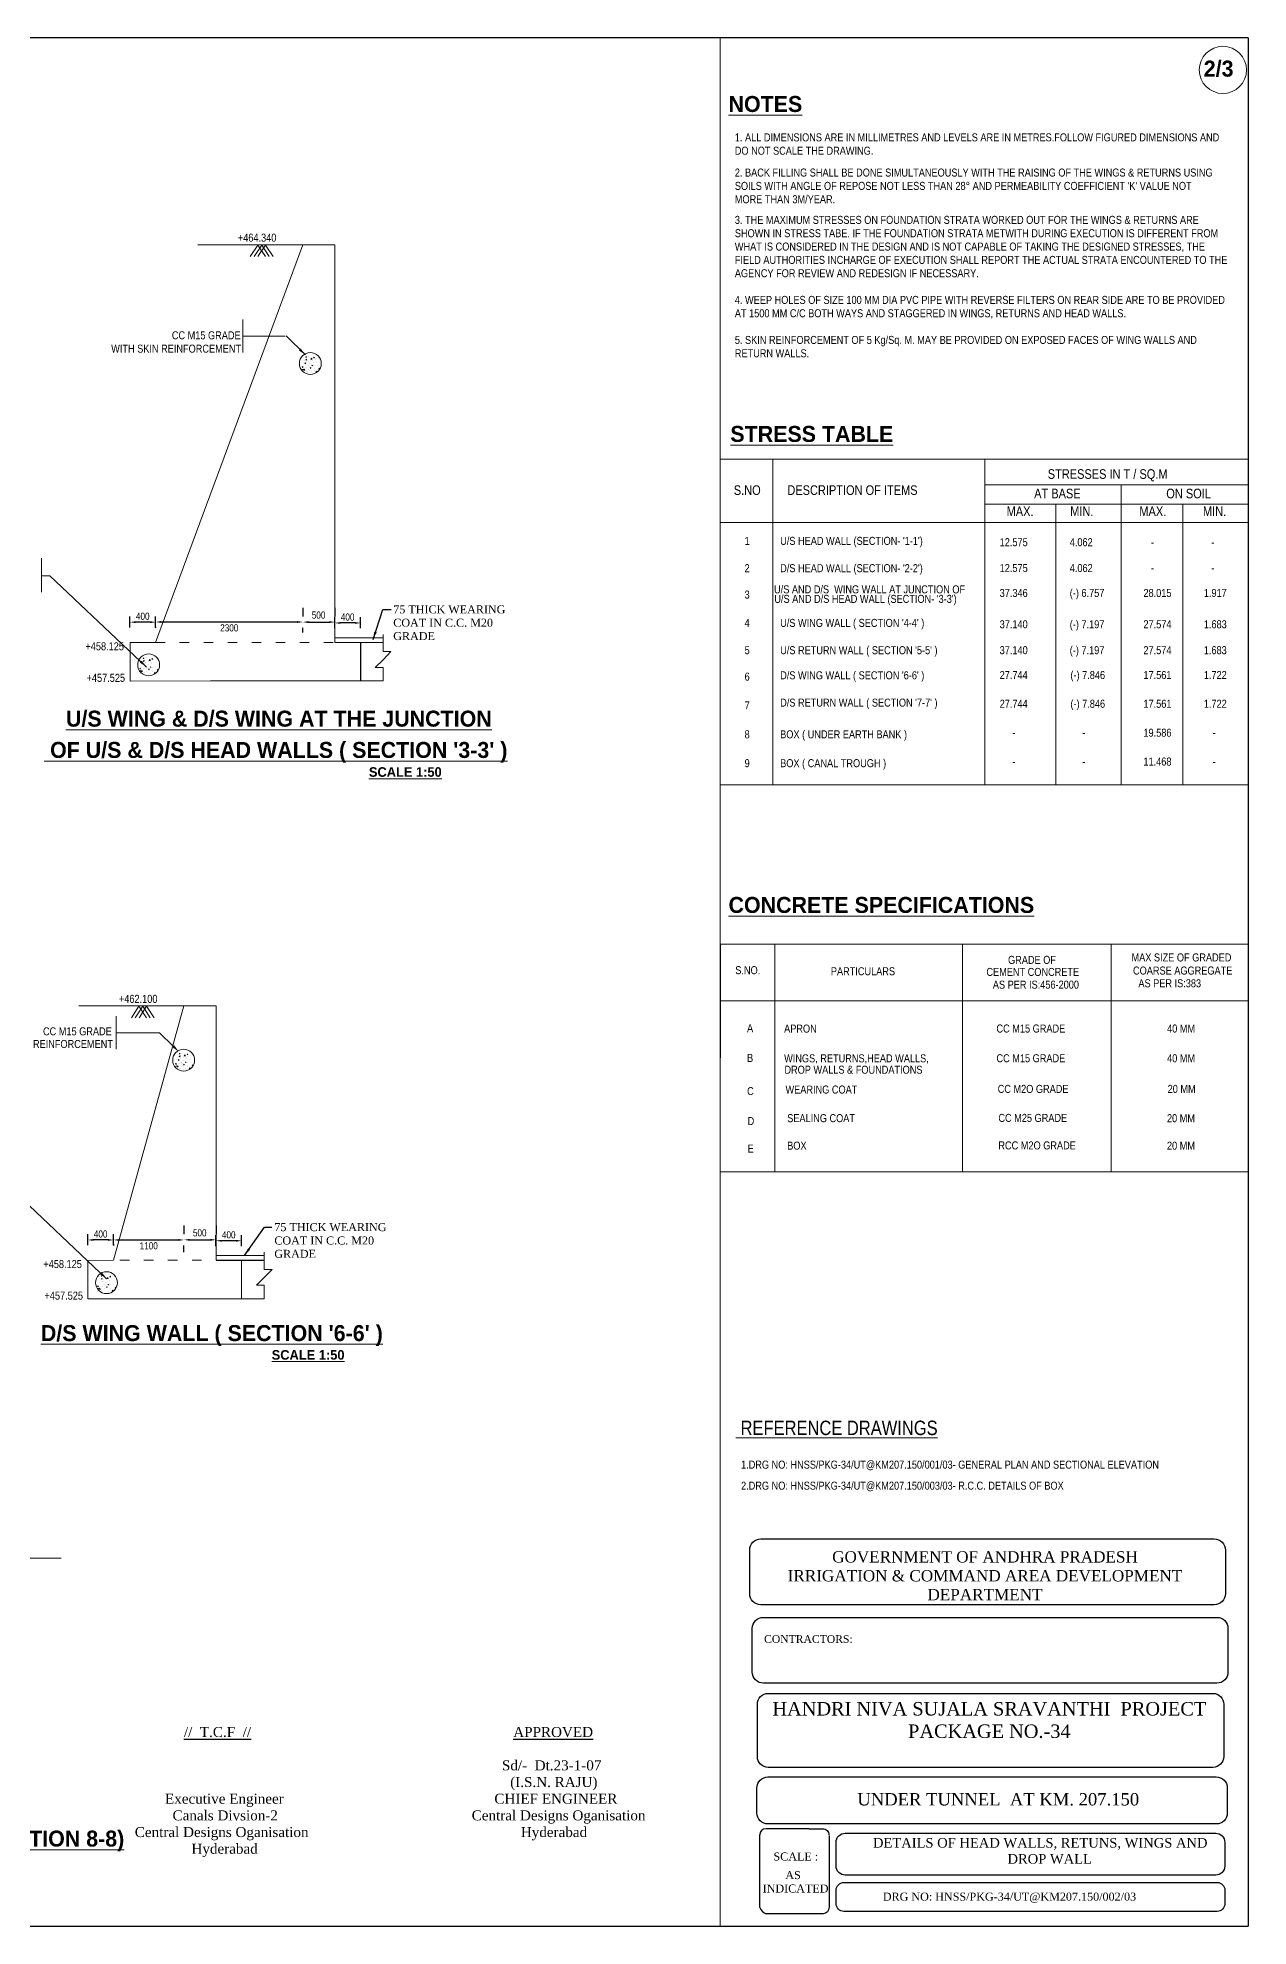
# Model space of a CAD drawing. Header units: millimetres. Extents: x 80 to 6436, y 46 to 1149.
# Drawn here: x 6058 to 6436, y 59 to 649 of the extents above; entities that cross this region are included whole.
import ezdxf

# ---------------------------------------------------------------- set-up
doc = ezdxf.new("R2010")
doc.units = ezdxf.units.MM
doc.linetypes.add('ACAD_ISO03W100', pattern=[30, 12, -18])
for name, color, linetype in [('MAIN', 7, 'Continuous'), ('SHEET', 3, 'Continuous'), ('STEEL', 5, 'Continuous'), ('TEXT_GENERAL', 4, 'Continuous')]:
    doc.layers.add(name, color=color, linetype=linetype)
doc.styles.add('ARIAL NARROW', font='ARIALN.TTF')
doc.styles.add('CITYBLUEPR', font='cityb___.ttf')
doc.styles.get("Standard").update_dxf_attribs({"font": 'times.ttf', "height": 2.5})
doc.styles.add('TNR_2.5', font='times.ttf', dxfattribs={"height": 2.5})
doc.dimstyles.new('ISO-25', dxfattribs={"dimtxt": 2.5, "dimasz": 2.5, "dimexe": 1.25, "dimexo": 0.625, "dimtad": 1, "dimlfac": 25, "dimtxsty": 'Standard', "dimcen": 2.5, "dimadec": 0, "dimazin": 0, "dimtfac": 1, "dimtmove": 0, "dimatfit": 3, "dimfxl": 1, "dimarcsym": 0})
doc.dimstyles.new('STANDARD$0', dxfattribs={"dimscale": 88.888889, "dimtxt": 0.02, "dimasz": 0.02, "dimexe": 0.1, "dimexo": 0.1, "dimgap": 0.09, "dimtad": 2, "dimtih": 1, "dimtoh": 1, "dimdec": 0, "dimzin": 1, "dimdsep": 46, "dimtxsty": 'Standard', "dimcen": 0.09, "dimadec": 0, "dimazin": 0, "dimtfac": 1, "dimtdec": 4, "dimtofl": 0, "dimtmove": 0, "dimatfit": 3, "dimfxl": 1, "dimtolj": 1, "dimtzin": 1, "dimarcsym": 0})
doc.dimstyles.new('STYLE_ESH', dxfattribs={"dimtxt": 2.5, "dimasz": 2.5, "dimexe": 1, "dimexo": 0.625, "dimtad": 0, "dimtih": 1, "dimtoh": 1, "dimdec": 0, "dimlfac": 100, "dimzin": 9, "dimdsep": 46, "dimtxsty": 'TNR_2.5', "dimcen": 2.5, "dimadec": 0, "dimazin": 2, "dimtfac": 1, "dimtdec": 0, "dimtofl": 0, "dimtmove": 2, "dimatfit": 3, "dimfxl": 1, "dimarcsym": 0})

# ---------------------------------------------------------------- blocks, each defined once
blk = doc.blocks.new('*D114')
at = {"layer": 'Defpoints', "color": 0, "transparency": 16777216}
for p in [(6094.83, 469.62), (6140.83, 467.89), (6140.83, 466.72)]:
    blk.add_point(p, dxfattribs=at)
at = {"layer": 'TEXT_GENERAL', "color": 0, "lineweight": -2, "transparency": 16777216}
for p, q in [((6096.6, 466.72), (6139.05, 466.72)), ((6094.83, 465.18), (6094.83, 464.94)), ((6140.83, 463.45), (6140.83, 464.94))]:
    blk.add_line(p, q, dxfattribs=at)
at = {"layer": 'TEXT_GENERAL', "color": 0, "transparency": 16777216}
for points in [[(6096.6, 467.02), (6096.6, 466.42), (6094.83, 466.72)], [(6139.05, 467.02), (6139.05, 466.42), (6140.83, 466.72)]]:
    blk.add_solid(points, dxfattribs=at)
at = {"layer": 'TEXT_GENERAL', "color": 0, "lineweight": 9, "transparency": 16777216, "insert": (6117.83, 464.87), "char_height": 2.222, "attachment_point": 5, "style": 'ARIAL NARROW'}
blk.add_mtext('\\A1;2300', dxfattribs=at)
blk = doc.blocks.new('*D111')
at = {"layer": 'Defpoints', "color": 0, "transparency": 16777216}
for p in [(6086.78, 466.66), (6086.78, 460.56), (6094.83, 460.56)]:
    blk.add_point(p, dxfattribs=at)
at = {"layer": 'TEXT_GENERAL', "color": 0, "lineweight": -2, "transparency": 16777216}
for p, q in [((6086.78, 465), (6086.78, 468.44)), ((6093.05, 466.66), (6088.56, 466.66)), ((6094.83, 465), (6094.83, 468.44))]:
    blk.add_line(p, q, dxfattribs=at)
at = {"layer": 'TEXT_GENERAL', "color": 0, "transparency": 16777216}
for points in [[(6088.56, 466.96), (6088.56, 466.37), (6086.78, 466.66)], [(6093.05, 466.96), (6093.05, 466.37), (6094.83, 466.66)]]:
    blk.add_solid(points, dxfattribs=at)
at = {"layer": 'TEXT_GENERAL', "color": 0, "lineweight": 9, "transparency": 16777216, "insert": (6090.8, 468.51), "char_height": 2.222, "attachment_point": 5, "style": 'ARIAL NARROW'}
blk.add_mtext('\\A1;400', dxfattribs=at)
blk = doc.blocks.new('*D112')
at = {"layer": 'Defpoints', "color": 0, "transparency": 16777216}
for p in [(6150.78, 466.41), (6150.78, 460.3), (6158.83, 460.3)]:
    blk.add_point(p, dxfattribs=at)
at = {"layer": 'TEXT_GENERAL', "color": 0, "lineweight": -2, "transparency": 16777216}
for p, q in [((6150.78, 464.74), (6150.78, 468.18)), ((6157.05, 466.41), (6152.56, 466.41)), ((6158.83, 464.74), (6158.83, 468.18))]:
    blk.add_line(p, q, dxfattribs=at)
at = {"layer": 'TEXT_GENERAL', "color": 0, "transparency": 16777216}
for points in [[(6152.56, 466.7), (6152.56, 466.11), (6150.78, 466.41)], [(6157.05, 466.7), (6157.05, 466.11), (6158.83, 466.41)]]:
    blk.add_solid(points, dxfattribs=at)
at = {"layer": 'TEXT_GENERAL', "color": 0, "lineweight": 9, "transparency": 16777216, "insert": (6154.8, 468.25), "char_height": 2.222, "attachment_point": 5, "style": 'ARIAL NARROW'}
blk.add_mtext('\\A1;400', dxfattribs=at)
blk = doc.blocks.new('*D113')
at = {"layer": 'Defpoints', "color": 0, "transparency": 16777216}
for p in [(6140.83, 466.69), (6150.83, 466.69), (6150.83, 466.69)]:
    blk.add_point(p, dxfattribs=at)
at = {"layer": 'TEXT_GENERAL', "color": 0, "lineweight": -2, "transparency": 16777216}
for p, q in [((6140.83, 471.14), (6140.83, 468.47)), ((6142.6, 466.69), (6149.05, 466.69)), ((6150.83, 471.14), (6150.83, 468.47))]:
    blk.add_line(p, q, dxfattribs=at)
at = {"layer": 'TEXT_GENERAL', "color": 0, "transparency": 16777216}
for points in [[(6142.6, 466.99), (6142.6, 466.39), (6140.83, 466.69)], [(6149.05, 466.99), (6149.05, 466.39), (6150.83, 466.69)]]:
    blk.add_solid(points, dxfattribs=at)
at = {"layer": 'TEXT_GENERAL', "color": 0, "lineweight": 9, "transparency": 16777216, "insert": (6145.73, 468.87), "char_height": 2.222, "attachment_point": 5, "style": 'ARIAL NARROW'}
blk.add_mtext('\\A1;500', dxfattribs=at)
blk = doc.blocks.new('*D115')
at = {"layer": 'Defpoints', "color": 0, "transparency": 16777216}
for p in [(6081.68, 276.74), (6103.68, 274.31), (6103.68, 273.65)]:
    blk.add_point(p, dxfattribs=at)
at = {"layer": 'TEXT_GENERAL', "color": 0, "lineweight": -2, "transparency": 16777216}
for p, q in [((6081.68, 272.29), (6081.68, 271.88)), ((6083.46, 273.65), (6101.91, 273.65)), ((6103.68, 269.86), (6103.68, 271.88))]:
    blk.add_line(p, q, dxfattribs=at)
at = {"layer": 'TEXT_GENERAL', "color": 0, "transparency": 16777216}
for points in [[(6083.46, 273.95), (6083.46, 273.36), (6081.68, 273.65)], [(6101.91, 273.95), (6101.91, 273.36), (6103.68, 273.65)]]:
    blk.add_solid(points, dxfattribs=at)
at = {"layer": 'TEXT_GENERAL', "color": 0, "lineweight": 9, "transparency": 16777216, "insert": (6092.68, 271.81), "char_height": 2.222, "attachment_point": 5, "style": 'ARIAL NARROW'}
blk.add_mtext('\\A1;1100', dxfattribs=at)
blk = doc.blocks.new('*D116')
at = {"layer": 'Defpoints', "color": 0, "transparency": 16777216}
for p in [(6073.63, 273.65), (6073.63, 267.55), (6081.68, 267.55)]:
    blk.add_point(p, dxfattribs=at)
at = {"layer": 'TEXT_GENERAL', "color": 0, "lineweight": -2, "transparency": 16777216}
for p, q in [((6073.63, 271.99), (6073.63, 275.43)), ((6079.91, 273.65), (6075.41, 273.65)), ((6081.68, 271.99), (6081.68, 275.43))]:
    blk.add_line(p, q, dxfattribs=at)
at = {"layer": 'TEXT_GENERAL', "color": 0, "transparency": 16777216}
for points in [[(6075.41, 273.95), (6075.41, 273.36), (6073.63, 273.65)], [(6079.91, 273.95), (6079.91, 273.36), (6081.68, 273.65)]]:
    blk.add_solid(points, dxfattribs=at)
at = {"layer": 'TEXT_GENERAL', "color": 0, "lineweight": 9, "transparency": 16777216, "insert": (6077.66, 275.5), "char_height": 2.222, "attachment_point": 5, "style": 'ARIAL NARROW'}
blk.add_mtext('\\A1;400', dxfattribs=at)
blk = doc.blocks.new('*D117')
at = {"layer": 'Defpoints', "color": 0, "transparency": 16777216}
for p in [(6113.63, 273.4), (6113.63, 267.29), (6121.68, 267.29)]:
    blk.add_point(p, dxfattribs=at)
at = {"layer": 'TEXT_GENERAL', "color": 0, "lineweight": -2, "transparency": 16777216}
for p, q in [((6113.63, 271.74), (6113.63, 275.18)), ((6119.91, 273.4), (6115.41, 273.4)), ((6121.68, 271.74), (6121.68, 275.18))]:
    blk.add_line(p, q, dxfattribs=at)
at = {"layer": 'TEXT_GENERAL', "color": 0, "transparency": 16777216}
for points in [[(6115.41, 273.69), (6115.41, 273.1), (6113.63, 273.4)], [(6119.91, 273.69), (6119.91, 273.1), (6121.68, 273.4)]]:
    blk.add_solid(points, dxfattribs=at)
at = {"layer": 'TEXT_GENERAL', "color": 0, "lineweight": 9, "transparency": 16777216, "insert": (6117.66, 275.24), "char_height": 2.222, "attachment_point": 5, "style": 'ARIAL NARROW'}
blk.add_mtext('\\A1;400', dxfattribs=at)
blk = doc.blocks.new('*D118')
at = {"layer": 'Defpoints', "color": 0, "transparency": 16777216}
for p in [(6103.68, 273.68), (6113.68, 273.68), (6113.68, 273.68)]:
    blk.add_point(p, dxfattribs=at)
at = {"layer": 'TEXT_GENERAL', "color": 0, "lineweight": -2, "transparency": 16777216}
for p, q in [((6103.68, 278.13), (6103.68, 275.46)), ((6113.68, 278.13), (6113.68, 275.46)), ((6105.46, 273.68), (6111.91, 273.68))]:
    blk.add_line(p, q, dxfattribs=at)
at = {"layer": 'TEXT_GENERAL', "color": 0, "transparency": 16777216}
for points in [[(6105.46, 273.98), (6105.46, 273.39), (6103.68, 273.68)], [(6111.91, 273.98), (6111.91, 273.39), (6113.68, 273.68)]]:
    blk.add_solid(points, dxfattribs=at)
at = {"layer": 'TEXT_GENERAL', "color": 0, "lineweight": 9, "transparency": 16777216, "insert": (6108.59, 275.86), "char_height": 2.222, "attachment_point": 5, "style": 'ARIAL NARROW'}
blk.add_mtext('\\A1;500', dxfattribs=at)

msp = doc.modelspace()

# ---------------------------------------------------------------- linework, layer by layer
for p, q in [((6436.087, 649.243), (5546.087, 649.243)), ((6436.087, 649.243), (6436.087, 59.243)), ((6158.827, 460.3), (6158.827, 448.301)), ((6113.683, 267.291), (6128.739, 267.291)), ((6305.2, 87.548), (6305.2, 65.139)), ((5546.087, 59.243), (6436.087, 59.243))]:
    msp.add_line(p, q)
at = {"color": 7}
for p, q in [((6298.916, 89.689), (6285.476, 89.689)), ((6283.544, 65.078), (6283.544, 87.757)), ((6303.358, 63.114), (6285.476, 63.114))]:
    msp.add_line(p, q, dxfattribs=at)
for points in [[(6283.837, 180.249), (6425.474, 180.249, -0.4142136), (6428.939, 176.785), (6428.939, 163.161, -0.4142136), (6425.474, 159.697), (6283.837, 159.697, -0.4142136), (6280.373, 163.161), (6280.373, 176.785, -0.4142136)], [(6284.658, 155.729), (6426.295, 155.729, -0.4142136), (6429.759, 152.265), (6429.759, 138.641, -0.4142136), (6426.295, 135.177), (6284.658, 135.177, -0.4142136), (6281.194, 138.641), (6281.194, 152.265, -0.4142136)], [(6286.17, 131.969), (6425.065, 131.969, -0.4142136), (6428.462, 128.572), (6428.462, 112.235, -0.4142136), (6425.065, 108.838), (6286.17, 108.838, -0.4142136), (6282.773, 112.235), (6282.773, 128.572, -0.4142136)], [(6286.06, 105.913), (6426.112, 105.913, -0.4142136), (6429.538, 102.487), (6429.538, 94.609, -0.4142136), (6426.112, 91.184), (6286.06, 91.184, -0.4142136), (6282.635, 94.609), (6282.635, 102.487, -0.4142136)], [(6310.202, 88.283), (6425.948, 88.283, -0.4142136), (6428.779, 85.452), (6428.779, 78.04, -0.4142136), (6425.948, 75.209), (6310.202, 75.209, -0.4142136), (6307.372, 78.04), (6307.372, 85.452, -0.4142136)], [(6309.791, 72.924), (6426.386, 72.924, -0.4142136), (6428.792, 70.518), (6428.792, 66.285, -0.4142136), (6426.386, 63.879), (6309.791, 63.879, -0.4142136), (6307.385, 66.285), (6307.385, 70.518, -0.4142136)]]:
    msp.add_lwpolyline(points, format="xyb", close=True)
for points in [[(6298.916, 89.689), (6303.2, 89.689, -0.4142136), (6305.132, 87.757)], [(6305.199, 65.154, -0.3681401), (6303.302, 63.107)]]:
    msp.add_lwpolyline(points, format="xyb", dxfattribs=at)
for centre, radius, start, end in [((6285.476, 87.757), 1.932, 90, 180), ((6286.686, 66.287), 3.367, 200.315741, 249.766295)]:
    msp.add_arc(centre, radius, start, end, dxfattribs=at)
at = {"layer": 'MAIN', "color": 0, "linetype": 'Continuous', "lineweight": 9}
for p, q in [((6271.19, 517.559), (6271.19, 415.846)), ((6287.593, 517.559), (6287.593, 415.846)), ((6353.775, 517.559), (6353.775, 415.846)), ((6436.087, 517.559), (6436.087, 415.846)), ((6396.408, 509.62), (6396.408, 415.846)), ((6376.044, 503.534), (6376.044, 415.846)), ((6415.712, 503.534), (6415.712, 415.846))]:
    msp.add_line(p, q, dxfattribs=at)
at = {"layer": 'MAIN', "color": 0, "lineweight": 9}
for p, q in [((6271.19, 517.559), (6436.087, 517.559)), ((6353.775, 509.62), (6436.087, 509.62)), ((6353.775, 503.534), (6436.087, 503.534)), ((6271.19, 497.768), (6436.087, 497.768)), ((6271.19, 415.846), (6436.087, 415.846))]:
    msp.add_line(p, q, dxfattribs=at)
at = {"layer": 'STEEL', "color": 0, "lineweight": 9}
msp.add_circle((6428.172, 639.197), 7.372, dxfattribs=at)
at = {"layer": 'TEXT_GENERAL', "color": 0, "lineweight": 9}
for p, q in [((6271.19, 59.243), (6271.19, 649.243)), ((6094.827, 460.3), (6140.827, 584.6)), ((6150.829, 584.6), (6107.99, 584.6)), ((6150.829, 584.6), (6107.99, 584.6)), ((6126.75, 584.483), (6124.397, 580.878)), ((6126.75, 584.473), (6124.397, 580.869)), ((6127.944, 584.483), (6125.591, 580.878)), ((6127.944, 584.473), (6125.591, 580.869)), ((6126.75, 584.483), (6129.102, 580.878)), ((6126.75, 584.473), (6129.102, 580.869)), ((6129.138, 584.473), (6126.785, 580.869)), ((6127.944, 584.483), (6130.297, 580.878)), ((6127.944, 584.473), (6130.297, 580.869)), ((6136.871, 584.6), (6128.871, 584.582)), ((6129.138, 584.483), (6131.491, 580.878)), ((6129.138, 584.473), (6131.491, 580.869)), ((6150.827, 584.6), (6150.827, 460.3)), ((6122.091, 561.191), (6122.091, 550.943)), ((6122.091, 556.067), (6135.281, 556.067)), ((6141.705, 549.505), (6141.933, 549.485)), ((6141.707, 549.505), (6141.832, 549.654)), ((6141.729, 548.697), (6141.996, 548.8)), ((6141.935, 549.479), (6141.903, 549.654)), ((6141.919, 548.569), (6141.996, 548.8)), ((6142.03, 549.613), (6142.03, 549.613)), ((6142.498, 549.642), (6142.498, 549.642)), ((6143.183, 548.741), (6143.183, 548.741)), ((6143.283, 548.806), (6143.579, 549.115)), ((6143.284, 548.804), (6143.622, 548.751)), ((6143.622, 548.753), (6143.58, 549.114)), ((6144.176, 549.266), (6144.404, 549.246)), ((6144.177, 549.266), (6144.361, 549.485)), ((6144.405, 549.24), (6144.361, 549.479)), ((6145.139, 549.009), (6145.139, 549.009)), ((6140.608, 546.285), (6140.835, 546.265)), ((6140.609, 546.285), (6140.793, 546.504)), ((6140.641, 545.65), (6140.831, 545.522)), ((6140.642, 545.651), (6140.908, 545.753)), ((6140.717, 545.243), (6140.717, 545.243)), ((6140.728, 544.851), (6140.728, 544.851)), ((6140.763, 546.511), (6140.763, 546.511)), ((6140.777, 546.228), (6140.777, 546.228)), ((6140.837, 546.259), (6140.793, 546.498)), ((6140.831, 545.523), (6140.908, 545.753)), ((6141.048, 545.434), (6141.345, 545.743)), ((6141.049, 545.431), (6141.388, 545.379)), ((6141.387, 545.381), (6141.345, 545.742)), ((6141.434, 547.444), (6141.661, 547.424)), ((6141.435, 547.444), (6141.619, 547.663)), ((6141.466, 548.455), (6141.466, 548.455)), ((6141.589, 547.67), (6141.589, 547.67)), ((6141.603, 547.386), (6141.603, 547.386)), ((6141.663, 547.418), (6141.619, 547.657)), ((6141.729, 548.697), (6141.918, 548.569)), ((6141.73, 546.354), (6141.73, 546.354)), ((6141.854, 544.953), (6141.854, 544.953)), ((6141.994, 547.927), (6141.994, 547.927)), ((6142.053, 547.952), (6142.053, 547.952)), ((6142.096, 546.33), (6142.096, 546.33)), ((6142.171, 545.041), (6142.171, 545.041)), ((6142.274, 548.337), (6142.274, 548.337)), ((6142.334, 546.9), (6142.334, 546.9)), ((6142.433, 545.529), (6142.433, 545.529)), ((6142.48, 546.797), (6142.48, 546.797)), ((6142.857, 547.441), (6142.857, 547.441)), ((6142.911, 546.544), (6142.911, 546.544)), ((6143.078, 546.046), (6143.306, 546.026)), ((6143.08, 546.046), (6143.264, 546.265)), ((6143.137, 547.472), (6143.137, 547.472)), ((6143.228, 548.463), (6143.228, 548.463)), ((6143.308, 546.02), (6143.264, 546.259)), ((6143.58, 546.879), (6143.77, 546.751)), ((6143.581, 546.88), (6143.667, 546.913)), ((6143.626, 544.867), (6143.626, 544.867)), ((6143.77, 546.752), (6143.824, 546.913)), ((6143.953, 548.308), (6143.953, 548.308)), ((6144.056, 546.711), (6144.056, 546.711)), ((6144.087, 547.867), (6144.087, 547.867)), ((6144.315, 545.358), (6144.315, 545.358)), ((6144.368, 546.814), (6144.368, 546.814)), ((6144.39, 545.797), (6144.39, 545.797)), ((6144.671, 548.653), (6144.671, 548.653)), ((6144.852, 544.803), (6145.149, 545.113)), ((6144.853, 544.801), (6145.192, 544.748)), ((6145.093, 547.741), (6145.093, 547.741)), ((6145.191, 544.75), (6145.149, 545.112)), ((6145.269, 545.483), (6145.269, 545.483)), ((6145.317, 546.86), (6145.317, 546.86)), ((6145.811, 545.807), (6146.039, 545.787)), ((6145.813, 545.807), (6145.997, 546.026)), ((6059.163, 486.685), (6059.163, 475.985)), ((6059.133, 481.152), (6061.827, 481.152)), ((6086.827, 460.3), (6086.827, 448.274)), ((6094.827, 460.3), (6086.827, 460.282)), ((6165.882, 461.8), (6150.827, 461.8)), ((6165.882, 460.3), (6150.827, 460.3)), ((6165.882, 462.834), (6165.882, 457.48)), ((6090.941, 455.343), (6091.168, 455.323)), ((6090.942, 455.344), (6091.067, 455.493)), ((6090.964, 454.535), (6091.154, 454.408)), ((6090.965, 454.536), (6091.231, 454.638)), ((6091.17, 455.318), (6091.138, 455.493)), ((6091.154, 454.408), (6091.231, 454.638)), ((6091.996, 455.48), (6091.996, 455.48)), ((6092.681, 454.579), (6092.681, 454.579)), ((6092.726, 454.301), (6092.726, 454.301)), ((6092.78, 454.645), (6093.077, 454.954)), ((6092.781, 454.642), (6093.12, 454.59)), ((6093.119, 454.591), (6093.077, 454.953)), ((6093.673, 455.104), (6093.901, 455.084)), ((6093.675, 455.104), (6093.859, 455.323)), ((6093.903, 455.079), (6093.859, 455.317)), ((6163.444, 452.51), (6165.888, 454.932)), ((6165.882, 457.48), (6168.333, 457.48)), ((6168.333, 457.48), (6165.888, 454.932)), ((6089.843, 452.124), (6090.071, 452.104)), ((6089.845, 452.124), (6090.029, 452.343)), ((6089.877, 451.489), (6090.144, 451.592)), ((6089.877, 451.489), (6090.066, 451.361)), ((6089.952, 451.082), (6089.952, 451.082)), ((6089.964, 450.69), (6089.964, 450.69)), ((6089.998, 452.35), (6089.998, 452.35)), ((6090.012, 452.067), (6090.012, 452.067)), ((6090.073, 452.098), (6090.029, 452.337)), ((6090.067, 451.361), (6090.144, 451.592)), ((6090.283, 451.273), (6090.58, 451.582)), ((6090.284, 451.27), (6090.623, 451.218)), ((6090.623, 451.219), (6090.58, 451.581)), ((6090.702, 454.294), (6090.702, 454.294)), ((6090.966, 452.192), (6090.966, 452.192)), ((6091.089, 450.792), (6091.089, 450.792)), ((6091.229, 453.766), (6091.229, 453.766)), ((6091.332, 452.168), (6091.332, 452.168)), ((6091.407, 450.88), (6091.407, 450.88)), ((6091.551, 453.791), (6091.551, 453.791)), ((6091.772, 454.176), (6091.772, 454.176)), ((6091.831, 452.739), (6091.831, 452.739)), ((6091.931, 451.367), (6091.931, 451.367)), ((6091.977, 452.636), (6091.977, 452.636)), ((6092.354, 453.279), (6092.354, 453.279)), ((6092.409, 452.382), (6092.409, 452.382)), ((6092.576, 451.885), (6092.804, 451.865)), ((6092.578, 451.885), (6092.761, 452.104)), ((6092.634, 453.311), (6092.634, 453.311)), ((6092.806, 451.859), (6092.762, 452.098)), ((6093.078, 452.718), (6093.164, 452.751)), ((6093.078, 452.718), (6093.267, 452.59)), ((6093.123, 450.706), (6093.123, 450.706)), ((6093.268, 452.59), (6093.322, 452.751)), ((6093.451, 454.147), (6093.451, 454.147)), ((6093.554, 452.55), (6093.554, 452.55)), ((6093.585, 453.705), (6093.585, 453.705)), ((6093.813, 451.196), (6093.813, 451.196)), ((6093.865, 452.653), (6093.865, 452.653)), ((6093.887, 451.636), (6093.887, 451.636)), ((6094.35, 450.642), (6094.646, 450.951)), ((6094.35, 450.639), (6094.689, 450.587)), ((6094.689, 450.589), (6094.647, 450.95)), ((6094.767, 451.322), (6094.767, 451.322)), ((6094.815, 452.699), (6094.815, 452.699)), ((6095.309, 451.646), (6095.536, 451.626)), ((6095.31, 451.646), (6095.494, 451.865)), ((6095.538, 451.62), (6095.494, 451.859)), ((6095.573, 453.305), (6095.573, 453.305)), ((6095.812, 451.88), (6095.812, 451.88)), ((6095.899, 452.567), (6095.899, 452.567)), ((6165.882, 452.51), (6163.444, 452.51)), ((6165.882, 448.301), (6165.882, 452.51)), ((6086.827, 448.274), (6165.882, 448.301)), ((6150.827, 448.301), (6111.922, 448.301)), ((6165.882, 448.301), (6150.827, 448.301)), ((6165.882, 448.301), (6150.827, 448.301)), ((6288.25, 366.11), (6288.227, 294.977)), ((6346.874, 366.11), (6346.852, 294.977)), ((6393.269, 366.11), (6393.247, 294.934)), ((6271.488, 348.355), (6436.087, 348.355)), ((6113.683, 346.791), (6070.844, 346.791)), ((6113.683, 346.791), (6070.844, 346.791)), ((6081.683, 267.291), (6103.683, 346.791)), ((6082.545, 343.521), (6082.545, 333.273)), ((6089.604, 346.674), (6087.251, 343.069)), ((6089.604, 346.665), (6087.251, 343.06)), ((6090.798, 346.674), (6088.445, 343.069)), ((6090.798, 346.665), (6088.445, 343.06)), ((6089.604, 346.674), (6091.956, 343.069)), ((6089.604, 346.665), (6091.956, 343.06)), ((6091.992, 346.665), (6089.639, 343.06)), ((6090.798, 346.674), (6093.151, 343.069)), ((6090.798, 346.665), (6093.151, 343.06)), ((6091.992, 346.674), (6094.345, 343.069)), ((6091.992, 346.665), (6094.345, 343.06)), ((6113.683, 346.791), (6113.683, 267.291)), ((6101.92, 330.785), (6101.92, 330.785)), ((6102.159, 331.835), (6102.387, 331.815)), ((6102.161, 331.835), (6102.286, 331.984)), ((6102.183, 331.027), (6102.45, 331.13)), ((6102.183, 331.027), (6102.372, 330.899)), ((6102.389, 331.809), (6102.356, 331.984)), ((6102.372, 330.899), (6102.45, 331.129)), ((6102.484, 331.943), (6102.484, 331.943)), ((6102.728, 330.667), (6102.728, 330.667)), ((6102.952, 331.971), (6102.952, 331.971)), ((6103.637, 331.071), (6103.637, 331.071)), ((6103.682, 330.793), (6103.682, 330.793)), ((6103.736, 331.136), (6104.033, 331.445)), ((6103.737, 331.133), (6104.076, 331.081)), ((6104.076, 331.082), (6104.033, 331.444)), ((6104.407, 330.638), (6104.407, 330.638)), ((6104.63, 331.595), (6104.857, 331.576)), ((6104.631, 331.596), (6104.815, 331.815)), ((6104.859, 331.57), (6104.815, 331.809)), ((6105.125, 330.983), (6105.125, 330.983)), ((6105.593, 331.339), (6105.593, 331.339)), ((6101.062, 328.615), (6101.289, 328.595)), ((6101.063, 328.615), (6101.247, 328.834)), ((6101.095, 327.981), (6101.362, 328.083)), ((6101.095, 327.98), (6101.285, 327.852)), ((6101.17, 327.573), (6101.17, 327.573)), ((6101.182, 327.181), (6101.182, 327.181)), ((6101.217, 328.841), (6101.217, 328.841)), ((6101.23, 328.558), (6101.23, 328.558)), ((6101.291, 328.589), (6101.247, 328.828)), ((6101.285, 327.852), (6101.362, 328.083)), ((6101.502, 327.764), (6101.799, 328.073)), ((6101.503, 327.761), (6101.842, 327.709)), ((6101.841, 327.71), (6101.799, 328.072)), ((6101.887, 329.773), (6102.115, 329.753)), ((6101.889, 329.774), (6102.073, 329.992)), ((6102.043, 330), (6102.043, 330)), ((6102.056, 329.716), (6102.056, 329.716)), ((6102.117, 329.748), (6102.073, 329.986)), ((6102.184, 328.683), (6102.184, 328.683)), ((6102.308, 327.283), (6102.308, 327.283)), ((6102.447, 330.257), (6102.447, 330.257)), ((6102.507, 330.282), (6102.507, 330.282)), ((6102.55, 328.659), (6102.55, 328.659)), ((6102.625, 327.371), (6102.625, 327.371)), ((6102.788, 329.23), (6102.788, 329.23)), ((6102.887, 327.859), (6102.887, 327.859)), ((6102.933, 329.127), (6102.933, 329.127)), ((6103.31, 329.771), (6103.31, 329.771)), ((6103.365, 328.873), (6103.365, 328.873)), ((6103.532, 328.376), (6103.76, 328.356)), ((6103.534, 328.376), (6103.718, 328.595)), ((6103.591, 329.802), (6103.591, 329.802)), ((6103.762, 328.35), (6103.718, 328.589)), ((6104.034, 329.209), (6104.12, 329.242)), ((6104.034, 329.209), (6104.224, 329.081)), ((6104.08, 327.197), (6104.08, 327.197)), ((6104.224, 329.081), (6104.278, 329.242)), ((6104.51, 329.041), (6104.51, 329.041)), ((6104.541, 330.196), (6104.541, 330.196)), ((6104.769, 327.688), (6104.769, 327.688)), ((6104.821, 329.144), (6104.821, 329.144)), ((6104.843, 328.127), (6104.843, 328.127)), ((6105.306, 327.133), (6105.603, 327.442)), ((6105.307, 327.131), (6105.646, 327.078)), ((6105.547, 330.07), (6105.547, 330.07)), ((6105.645, 327.08), (6105.603, 327.442)), ((6105.723, 327.813), (6105.723, 327.813)), ((6105.771, 329.19), (6105.771, 329.19)), ((6106.265, 328.137), (6106.493, 328.117)), ((6106.267, 328.137), (6106.45, 328.356)), ((6081.683, 267.291), (6073.683, 267.273)), ((6073.683, 267.291), (6073.683, 255.273)), ((6128.739, 268.79), (6113.683, 268.79)), ((6121.683, 267.291), (6121.683, 255.29)), ((6128.739, 269.824), (6128.739, 264.47)), ((6077.559, 261.285), (6077.559, 261.285)), ((6077.797, 262.335), (6078.025, 262.315)), ((6077.799, 262.335), (6077.924, 262.484)), ((6077.821, 261.527), (6078.088, 261.63)), ((6077.821, 261.527), (6078.011, 261.399)), ((6078.027, 262.309), (6077.995, 262.484)), ((6078.011, 261.399), (6078.088, 261.63)), ((6078.086, 260.757), (6078.086, 260.757)), ((6078.408, 260.783), (6078.408, 260.783)), ((6078.629, 261.167), (6078.629, 261.167)), ((6078.688, 259.73), (6078.688, 259.73)), ((6078.834, 259.627), (6078.834, 259.627)), ((6078.853, 262.472), (6078.853, 262.472)), ((6079.211, 260.271), (6079.211, 260.271)), ((6079.491, 260.302), (6079.491, 260.302)), ((6079.537, 261.571), (6079.537, 261.571)), ((6079.583, 261.293), (6079.583, 261.293)), ((6079.637, 261.636), (6079.934, 261.945)), ((6079.638, 261.634), (6079.977, 261.581)), ((6079.976, 261.583), (6079.934, 261.944)), ((6079.935, 259.71), (6080.021, 259.743)), ((6079.935, 259.709), (6080.124, 259.581)), ((6080.125, 259.582), (6080.179, 259.743)), ((6080.308, 261.138), (6080.308, 261.138)), ((6080.441, 260.697), (6080.441, 260.697)), ((6080.53, 262.096), (6080.758, 262.076)), ((6080.532, 262.096), (6080.715, 262.315)), ((6080.76, 262.07), (6080.716, 262.309)), ((6080.722, 259.644), (6080.722, 259.644)), ((6081.672, 259.69), (6081.672, 259.69)), ((6082.429, 260.297), (6082.429, 260.297)), ((6126.301, 259.5), (6128.745, 261.921)), ((6128.739, 264.47), (6131.189, 264.47)), ((6131.189, 264.47), (6128.745, 261.921)), ((6073.683, 255.273), (6128.739, 255.293)), ((6076.7, 259.115), (6076.928, 259.095)), ((6076.702, 259.115), (6076.885, 259.334)), ((6076.733, 258.48), (6076.923, 258.352)), ((6076.734, 258.481), (6077.001, 258.583)), ((6076.809, 258.073), (6076.809, 258.073)), ((6076.82, 257.681), (6076.82, 257.681)), ((6076.855, 259.341), (6076.855, 259.341)), ((6076.869, 259.058), (6076.869, 259.058)), ((6076.93, 259.089), (6076.886, 259.328)), ((6076.923, 258.353), (6077.001, 258.583)), ((6077.14, 258.264), (6077.437, 258.573)), ((6077.141, 258.261), (6077.48, 258.209)), ((6077.479, 258.211), (6077.437, 258.572)), ((6077.823, 259.184), (6077.823, 259.184)), ((6077.946, 257.783), (6077.946, 257.783)), ((6078.188, 259.16), (6078.188, 259.16)), ((6078.263, 257.871), (6078.263, 257.871)), ((6078.788, 258.359), (6078.788, 258.359)), ((6079.266, 259.374), (6079.266, 259.374)), ((6079.433, 258.876), (6079.66, 258.856)), ((6079.434, 258.876), (6079.618, 259.095)), ((6079.662, 258.85), (6079.618, 259.089)), ((6079.98, 257.697), (6079.98, 257.697)), ((6080.41, 259.541), (6080.41, 259.541)), ((6080.669, 258.188), (6080.669, 258.188)), ((6080.744, 258.627), (6080.744, 258.627)), ((6081.206, 257.633), (6081.503, 257.943)), ((6081.207, 257.631), (6081.546, 257.578)), ((6081.545, 257.58), (6081.503, 257.942)), ((6081.623, 258.313), (6081.623, 258.313)), ((6082.165, 258.637), (6082.393, 258.617)), ((6082.167, 258.637), (6082.351, 258.856)), ((6082.395, 258.611), (6082.351, 258.85)), ((6082.668, 258.871), (6082.668, 258.871)), ((6082.756, 259.558), (6082.756, 259.558)), ((6128.739, 259.5), (6126.301, 259.5)), ((6128.739, 255.291), (6128.739, 259.5)), ((6027.869, 174.23), (6065.289, 174.23))]:
    msp.add_line(p, q, dxfattribs=at)
at = {"layer": 'TEXT_GENERAL', "color": 0, "linetype": 'ACAD_ISO03W100', "lineweight": 9, "ltscale": 0.25}
for p, q in [((6094.827, 460.3), (6150.827, 460.3)), ((6158.827, 460.3), (6158.827, 448.283)), ((6083.683, 346.791), (6113.683, 346.791)), ((6083.683, 346.791), (6113.683, 346.791)), ((6083.683, 346.791), (6113.683, 346.791)), ((6083.683, 267.291), (6113.683, 267.291))]:
    msp.add_line(p, q, dxfattribs=at)
at = {"layer": 'TEXT_GENERAL', "color": 0, "lineweight": 9}
msp.add_lwpolyline([(6271.19, 294.934), (6436.065, 294.934), (6436.087, 366.11), (6271.212, 366.11)], close=True, dxfattribs=at)
msp.add_lwpolyline([(6100.279, 334.228), (6096.066, 338.397), (6082.545, 338.397)], dxfattribs=at)
for centre in [(6143.137, 547.472), (6092.634, 453.311), (6103.591, 329.802), (6079.491, 260.302)]:
    msp.add_circle(centre, 3.419, dxfattribs=at)
msp.add_solid([(6100.572, 334.524), (6102.056, 332.47), (6099.986, 333.932)], dxfattribs=at)

# ---------------------------------------------------------------- texts
for s, height, p in [('UNDER TUNNEL  AT KM. 207.150', 3.85, (6313.991, 96.977)), ('INDICATED', 2.5, (6284.432, 69.779)), ('AS ', 2.5, (6291.503, 73.972)), ('DRG NO: HNSS/PKG-34/UT@KM207.150/002/03', 2.5, (6321.965, 67.24))]:
    msp.add_text(s, height=height).set_placement(p)
at = {"char_height": 2.5, "width": 42.77778, "attachment_point": 1, "style": 'TNR_2.5'}
for insert in [(6169.045, 471.911), (6131.902, 278.903)]:
    msp.add_mtext('75 THICK WEARING COAT IN C.C. M20 GRADE', dxfattribs=dict(at, insert=insert))
for s, insert, char_height, width, attachment_point in [('HANDRI NIVA SUJALA SRAVANTHI  PROJECT\\PPACKAGE NO.-34', (6355.233, 129.279), 4.2, 151.5, 2), ('                             {\\L//  T.C.F  //}\\P                       \\P\\P\\P                        Executive Engineer\\P                          Canals Divsion-2\\P                Central Designs Oganisation\\P                               Hyderabad', (6069.432, 121.487), 3.125, 212.5, 1), ('                           {\\LAPPROVED}\\P\\P                        Sd/-  Dt.23-1-07\\P^I^I     (I.S.N. RAJU)\\P                      CHIEF ENGINEER\\P                Central Designs Oganisation\\P                             Hyderabad', (6174.667, 121.487), 3.125, 212.5, 1), ('SCALE :', (6287.812, 82.275), 2.5, 25.272, 1)]:
    msp.add_mtext(s, dxfattribs=dict(insert=insert, char_height=char_height, width=width, attachment_point=attachment_point))
at = {"layer": 'MAIN', "color": 0, "lineweight": 9, "style": 'ARIAL NARROW'}
for s, height, p in [('       STRESSES IN T / SQ.M', 3, (6366.783, 511.447)), ('S.NO', 3, (6275.411, 506.419)), ('DESCRIPTION OF ITEMS', 3, (6292.141, 506.419)), ('         AT BASE                            ON SOIL', 3, (6360.624, 505.361)), ('MAX.            MIN.               MAX.            MIN.', 3, (6360.624, 499.804)), ('1', 2.5, (6278.787, 490.817)), ("U/S HEAD WALL (SECTION- '1-1')", 2.5, (6289.899, 490.817)), ('12.575', 2.5, (6358.451, 490.392)), ('4.062', 2.5, (6380.34, 490.392)), ('-', 2.5, (6405.681, 490.392)), ('-', 2.5, (6424.539, 490.392)), ('2', 2.5, (6278.787, 482.283)), ("D/S HEAD WALL (SECTION- '2-2')", 2.5, (6289.899, 482.283)), ('12.575', 2.5, (6358.451, 482.325)), ('4.062', 2.5, (6380.34, 482.325)), ('U/S AND D/S  WING WALL AT JUNCTION OF', 2.5, (6287.988, 475.662)), ('-', 2.5, (6405.681, 482.325)), ('-', 2.5, (6424.539, 482.325)), ('3', 2.5, (6278.787, 474.029)), ("U/S AND D/S HEAD WALL (SECTION- '3-3')", 2.5, (6288.073, 472.69)), ('37.346', 2.5, (6358.451, 474.539)), ('(-) 6.757', 2.5, (6380.34, 474.539)), ('28.015', 2.5, (6403.357, 474.539)), ('1.917', 2.5, (6422.215, 474.539)), ('4', 2.5, (6278.787, 465.185)), ("U/S WING WALL ( SECTION '4-4' )", 2.5, (6289.899, 465.185)), ('37.140', 2.5, (6358.451, 464.759)), ('(-) 7.197', 2.5, (6380.34, 464.759)), ('27.574', 2.5, (6403.357, 464.759)), ('1.683', 2.5, (6422.215, 464.759)), ('5', 2.5, (6278.787, 456.65)), ("U/S RETURN WALL ( SECTION '5-5' )", 2.5, (6289.899, 456.65)), ('37.140', 2.5, (6358.451, 456.665)), ('(-) 7.197', 2.5, (6380.34, 456.665)), ('27.574', 2.5, (6403.357, 456.665)), ('1.683', 2.5, (6422.215, 456.665)), ('6', 2.5, (6278.787, 448.397)), ("D/S WING WALL ( SECTION '6-6' )", 2.5, (6289.899, 448.815)), ('27.744', 2.5, (6358.451, 448.906)), ('(-) 7.846', 2.5, (6380.558, 448.906)), ('17.561', 2.5, (6403.357, 448.906)), ('1.722', 2.5, (6422.215, 448.906)), ("D/S RETURN WALL ( SECTION '7-7' )", 2.5, (6289.899, 440.28)), ('(-) 7.846', 2.5, (6380.558, 439.927)), ('7', 2.5, (6278.787, 439.383)), ('27.744', 2.5, (6358.451, 439.927)), ('17.561', 2.5, (6403.357, 439.927)), ('1.722', 2.5, (6422.215, 439.927)), ('8', 2.5, (6278.787, 430.37)), ('BOX ( UNDER EARTH BANK )', 2.5, (6289.899, 430.37)), ('-', 2.5, (6362.401, 430.879)), ('-', 2.5, (6384.291, 430.879)), ('19.586', 2.5, (6403.357, 430.879)), ('-', 2.5, (6425.004, 430.879)), ('9', 2.5, (6278.787, 421.356)), ('BOX ( CANAL TROUGH )', 2.5, (6289.899, 421.356)), ('-', 2.5, (6362.401, 421.865)), ('-', 2.5, (6384.291, 421.865)), ('11.468', 2.5, (6403.357, 421.865)), ('-', 2.5, (6425.004, 421.865))]:
    msp.add_text(s, height=height, dxfattribs=at).set_placement(p)
at = {"layer": 'MAIN', "color": 0, "lineweight": 5, "style": 'ARIAL NARROW'}
for s, height, p in [('%%U REFERENCE DRAWINGS', 4.5, (6276.091, 212.693)), ('1.DRG NO: HNSS/PKG-34/UT@KM207.150/001/03- GENERAL PLAN AND SECTIONAL ELEVATION', 2.5, (6277.676, 202.21)), ('2.DRG NO: HNSS/PKG-34/UT@KM207.150/003/03- R.C.C. DETAILS OF BOX', 2.5, (6277.676, 195.635))]:
    msp.add_text(s, height=height, dxfattribs=at).set_placement(p)
at = {"layer": 'SHEET', "color": 7}
for s, insert, char_height, width, attachment_point in [('GOVERNMENT OF ANDHRA PRADESH\\PIRRIGATION & COMMAND AREA DEVELOPMENT DEPARTMENT', (6353.867, 168.737), 3.53871, 136.01294, 5), ('CONTRACTORS:', (6284.871, 148.95), 2.40632, 35.82521, 4), ('\\pt108.285;DETAILS OF HEAD WALLS, RETUNS, WINGS AND                                              DROP WALL', (6318.875, 86.807), 3.007903, 114.35931, 1)]:
    msp.add_mtext(s, dxfattribs=dict(at, insert=insert, char_height=char_height, width=width, attachment_point=attachment_point))
at = {"layer": 'TEXT_GENERAL', "color": 0, "lineweight": 9}
for s, height, style, p in [('2/3', 5, 'CITYBLUEPR', (6422.199, 637.111)), ('%%UNOTES', 5, 'CITYBLUEPR', (6273.761, 626.056)), ('+464.340', 2.5, 'ARIAL NARROW', (6120.514, 585.537)), ('CC M15 GRADE', 2.5, 'ARIAL NARROW', (6099.892, 555.037)), ('WITH SKIN REINFORCEMENT', 2.5, 'ARIAL NARROW', (6080.947, 550.867)), ('%%USTRESS TABLE', 5, 'CITYBLUEPR', (6274.334, 522.975)), ('+458.125', 2.5, 'ARIAL NARROW', (6072.898, 457.876)), ('+457.525', 2.5, 'ARIAL NARROW', (6073.25, 448.022)), ('%%UU/S WING & D/S WING AT THE JUNCTION', 5, 'CITYBLUEPR', (6066.821, 434.021)), ("%%U OF U/S & D/S HEAD WALLS ( SECTION '3-3' )", 5, 'CITYBLUEPR', (6059.996, 424.248)), ('%%UCONCRETE SPECIFICATIONS', 5, 'CITYBLUEPR', (6273.761, 375.822)), ('GRADE OF ', 2.5, 'ARIAL NARROW', (6361.073, 359.907)), ('MAX SIZE OF GRADED ', 2.5, 'ARIAL NARROW', (6399.644, 360.669)), ('S.NO.', 2.5, 'ARIAL NARROW', (6275.883, 356.685)), ('PARTICULARS', 2.5, 'ARIAL NARROW', (6305.729, 356.347)), ('CEMENT CONCRETE', 2.5, 'ARIAL NARROW', (6354.321, 356.138)), (' AS PER IS:456-2000', 2.5, 'ARIAL NARROW', (6355.524, 352.167)), ('COARSE AGGREGATE ', 2.5, 'ARIAL NARROW', (6400.103, 356.568)), (' AS PER IS:383', 2.5, 'ARIAL NARROW', (6400.99, 352.593)), ('+462.100', 2.5, 'ARIAL NARROW', (6083.368, 347.728)), ('CC M15 GRADE', 2.5, 'ARIAL NARROW', (6059.645, 337.573)), ('A', 2.5, 'ARIAL NARROW', (6279.553, 338.567)), ('APRON', 2.5, 'ARIAL NARROW', (6291.131, 338.432)), ('CC M15 GRADE ', 2.5, 'ARIAL NARROW', (6357.456, 338.458)), ('40 MM', 2.5, 'ARIAL NARROW', (6410.75, 338.458)), ('WITH SKIN REINFORCEMENT', 2.5, 'ARIAL NARROW', (6040.916, 333.623)), ('B', 2.5, 'ARIAL NARROW', (6279.553, 329.277)), ('WINGS, RETURNS,HEAD WALLS, ', 2.5, 'ARIAL NARROW', (6291.131, 329.143)), ('CC M15 GRADE ', 2.5, 'ARIAL NARROW', (6357.456, 329.169)), ('40 MM', 2.5, 'ARIAL NARROW', (6410.75, 329.169)), ('DROP WALLS & FOUNDATIONS', 2.5, 'ARIAL NARROW', (6291.225, 325.588)), ('C', 2.5, 'ARIAL NARROW', (6279.574, 318.923)), ('WEARING COAT ', 2.5, 'ARIAL NARROW', (6291.571, 319.394)), ('CC M2O GRADE ', 2.5, 'ARIAL NARROW', (6357.843, 319.592)), ('20 MM', 2.5, 'ARIAL NARROW', (6410.924, 319.592)), ('SEALING COAT  ', 2.5, 'ARIAL NARROW', (6292.097, 310.453)), ('CC M25 GRADE ', 2.5, 'ARIAL NARROW', (6358.056, 310.531)), ('20 MM', 2.5, 'ARIAL NARROW', (6410.711, 310.446)), ('D', 2.5, 'ARIAL NARROW', (6279.728, 309.539)), ('E', 2.5, 'ARIAL NARROW', (6279.728, 300.948)), ('BOX', 2.5, 'ARIAL NARROW', (6292.097, 301.863)), ('RCC M2O GRADE ', 2.5, 'ARIAL NARROW', (6358.056, 301.941)), ('20 MM', 2.5, 'ARIAL NARROW', (6410.711, 301.855)), ('+458.125', 2.5, 'ARIAL NARROW', (6059.754, 264.867)), ('+457.525', 2.5, 'ARIAL NARROW', (6060.107, 255.013)), ("%%UD/S WING WALL ( SECTION '6-6' )", 5, 'CITYBLUEPR', (6058.971, 242.057)), ('%%UDETAILS OF DROP WALL ( SECTION 8-8)', 5, 'CITYBLUEPR', (5953.539, 84.125))]:
    msp.add_text(s, height=height, dxfattribs=dict(at, style=style)).set_placement(p)
at = {"layer": 'TEXT_GENERAL', "color": 0, "lineweight": 9, "attachment_point": 1}
for s, insert, char_height, width, style in [('1. ALL DIMENSIONS ARE IN MILLIMETRES AND LEVELS ARE IN METRES.FOLLOW FIGURED DIMENSIONS AND \\PDO NOT SCALE THE DRAWING.', (6275.733, 619.374), 2.5, 200, 'ARIAL NARROW'), ("2. BACK FILLING SHALL BE DONE SIMULTANEOUSLY WITH THE RAISING OF THE WINGS & RETURNS USING SOILS WITH ANGLE OF REPOSE NOT LESS THAN 28° AND PERMEABILITY COEFFICIENT 'K' VALUE NOT MORE THAN 3M/YEAR.", (6275.733, 608.38), 2.5, 150, 'ARIAL NARROW'), ('3. THE MAXIMUM STRESSES ON FOUNDATION STRATA WORKED OUT FOR THE WINGS & RETURNS ARE SHOWN IN STRESS TABE. IF THE FOUNDATION STRATA METWITH DURING EXECUTION IS DIFFERENT FROM WHAT IS CONSIDERED IN THE DESIGN AND IS NOT CAPABLE OF TAKING THE DESIGNED STRESSES, THE FIELD AUTHORITIES INCHARGE OF EXECUTION SHALL REPORT THE ACTUAL STRATA ENCOUNTERED TO THE AGENCY FOR REVIEW AND REDESIGN IF NECESSARY.\\P\\P4. WEEP HOLES OF SIZE 100 MM DIA PVC PIPE WITH REVERSE FILTERS ON REAR SIDE ARE TO BE PROVIDED AT 1500 MM C/C BOTH WAYS AND STAGGERED IN WINGS, RETURNS AND HEAD WALLS.\\P\\P5. SKIN REINFORCEMENT OF 5 Kg/Sq. M. MAY BE PROVIDED ON EXPOSED FACES OF WING WALLS AND        RETURN WALLS.', (6275.733, 593.595), 2.5, 155, 'ARIAL NARROW'), ('{\\LSCALE 1:50}', (6161.433, 421.354), 3, 25.272, 'CITYBLUEPR'), ('{\\LSCALE 1:50}', (6131.076, 239.247), 3, 25.272, 'CITYBLUEPR')]:
    msp.add_mtext(s, dxfattribs=dict(at, insert=insert, char_height=char_height, width=width, style=style))

# ---------------------------------------------------------------- dimensions: what is measured, and where the dimension line sits
at = {"layer": 'TEXT_GENERAL', "color": 0, "lineweight": 9}
for base, p1, p2, text, picture, middle in [((6086.778, 466.662), (6094.827, 460.555), (6086.778, 460.555), '400', '*D111', (6090.802, 468.508)), ((6140.827, 466.72), (6094.827, 469.625), (6140.827, 467.891), '2300', '*D114', (6117.827, 464.874)), ((6150.778, 466.407), (6158.827, 460.3), (6150.778, 460.3), '400', '*D112', (6154.802, 468.252)), ((6073.635, 273.654), (6081.683, 267.547), (6073.635, 267.547), '400', '*D116', (6077.659, 275.499)), ((6103.683, 273.654), (6081.683, 276.736), (6103.683, 274.307), '1100', '*D115', (6092.683, 271.808)), ((6113.635, 273.398), (6121.683, 267.291), (6113.635, 267.291), '400', '*D117', (6117.659, 275.244))]:
    dim = msp.add_linear_dim(base=base, p1=p1, p2=p2, text=text, dimstyle='STANDARD$0', override={"dimtxt": 0.025, "dimexe": 0.02, "dimexo": 0.05, "dimgap": 0.008, "dimtxsty": 'ARIAL NARROW', "dimtmove": 2}, dxfattribs=at)
    dim.commit()
    dim.dimension.update_dxf_attribs({"geometry": picture, "text_midpoint": middle})
for base, p1, p2, picture, middle in [((6150.827, 466.691), (6140.827, 466.691), (6150.827, 466.691), '*D113', (6145.73, 468.873)), ((6113.683, 273.682), (6103.683, 273.682), (6113.683, 273.682), '*D118', (6108.586, 275.865))]:
    dim = msp.add_linear_dim(base=base, p1=p1, p2=p2, text='500', dimstyle='STANDARD$0', override={"dimtxt": 0.025, "dimexe": 0.02, "dimexo": 0.05, "dimgap": 0.008, "dimtxsty": 'ARIAL NARROW', "dimtmove": 2}, dxfattribs=at)
    dim.commit()
    dim.dimension.update_dxf_attribs({"geometry": picture, "text_midpoint": middle, "dimtype": 160})

# ---------------------------------------------------------------- leaders
at = {"annotation_type": 0, "has_hookline": 1, "hookline_direction": 0, "text_width": 34.054}
msp.add_leader([(6162.74, 461.248), (6165.788, 470.661), (6168.42, 470.661)], dimstyle='STYLE_ESH', override={"dimgap": 0.625, "dimtad": 0}, dxfattribs=at)
msp.add_leader([(6122.547, 268.79), (6128.857, 277.597), (6131.142, 277.597)], dimstyle='STYLE_ESH', override={"dimgap": 0.625, "dimtad": 0})
at = {"layer": 'TEXT_GENERAL', "color": 0, "lineweight": 9}
for points in [[(6141.602, 550.14), (6135.562, 556.117)], [(6091.977, 452.636), (6061.827, 481.152)], [(6079.527, 261.548), (6049.377, 290.064)]]:
    msp.add_leader(points, dimstyle='ISO-25', override={"dimgap": 0.625, "dimtad": 0}, dxfattribs=at)

doc.saveas('drawing.dxf')
